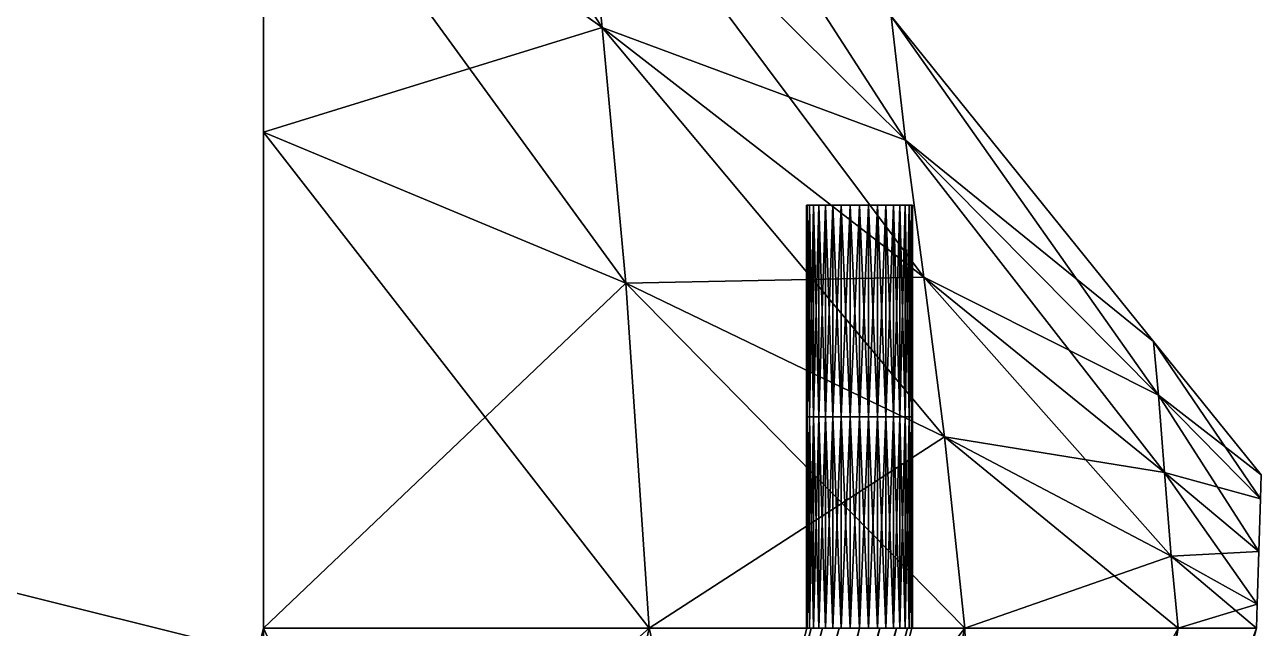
# Model space of a CAD drawing. Header units: metres. Extents: x -0.98 to 0.98, y -0.38 to 0.98.
# Drawn here: x 0.5098 to 0.9768, y 0.45 to 0.6782 of the extents above; entities that cross this region are included whole.
import ezdxf

# ---------------------------------------------------------------- set-up
doc = ezdxf.new("R2010")
doc.units = ezdxf.units.M

msp = doc.modelspace()

# ---------------------------------------------------------------- linework, layer by layer
at = {"layer": 'Banana'}
for points in [[(0.72781, 0.67718, -0.09211), (0.6, 0.87187, -0.1), (0.6, 0.76875, -0.1)], [(0.72781, 0.67718, -0.09211), (0.71971, 0.75638, -0.09211), (0.6, 0.87187, -0.1)], [(0.84237, 0.63455, -0.07063), (0.71351, 0.83432, -0.09211), (0.71971, 0.75638, -0.09211)], [(0.84237, 0.63455, -0.07063), (0.83696, 0.68134, -0.07063), (0.71351, 0.83432, -0.09211)], [(0.73678, 0.58048, -0.09211), (0.6, 0.76875, -0.1), (0.6, 0.6375, -0.1)], [(0.73678, 0.58048, -0.09211), (0.72781, 0.67718, -0.09211), (0.6, 0.76875, -0.1)], [(0.6, 0.6375, 0.1), (0.6, 0.76875, 0.1), (0.72781, 0.67718, 0.09211)], [(0.6, 0.76875, 0.1), (0.71971, 0.75638, 0.09211), (0.72781, 0.67718, 0.09211)], [(0.6, 0.6375, 0.04766), (0.6, 0.76875, 0.1), (0.6, 0.6375, 0.1)], [(0.6, 0.6375, 0.04766), (0.6, 0.76875, 0.04766), (0.6, 0.76875, 0.1)], [(0.6, 0.6375, 0), (0.6, 0.76875, 0.04766), (0.6, 0.6375, 0.04766)], [(0.6, 0.6375, 0), (0.6, 0.76875, 0), (0.6, 0.76875, 0.04766)], [(0.6, 0.6375, -0.04766), (0.6, 0.76875, 0), (0.6, 0.6375, 0)], [(0.6, 0.6375, -0.04766), (0.6, 0.76875, -0.04766), (0.6, 0.76875, 0)], [(0.6, 0.6375, -0.1), (0.6, 0.76875, -0.04766), (0.6, 0.6375, -0.04766)], [(0.6, 0.6375, -0.1), (0.6, 0.76875, -0.1), (0.6, 0.76875, -0.04766)], [(0.84935, 0.58273, -0.07063), (0.71971, 0.75638, -0.09211), (0.72781, 0.67718, -0.09211)], [(0.84935, 0.58273, -0.07063), (0.84237, 0.63455, -0.07063), (0.71971, 0.75638, -0.09211)], [(0.72781, 0.67718, 0.09211), (0.71971, 0.75638, 0.09211), (0.84237, 0.63455, 0.07062)], [(0.71971, 0.75638, 0.09211), (0.83696, 0.68134, 0.07062), (0.84237, 0.63455, 0.07062)], [(0.6, 0.6375, 0.1), (0.72781, 0.67718, 0.09211), (0.73678, 0.58048, 0.09211)], [(0.8571, 0.52238, -0.07063), (0.72781, 0.67718, -0.09211), (0.73678, 0.58048, -0.09211)], [(0.8571, 0.52238, -0.07063), (0.84935, 0.58273, -0.07063), (0.72781, 0.67718, -0.09211)], [(0.73678, 0.58048, 0.09211), (0.72781, 0.67718, 0.09211), (0.84935, 0.58273, 0.07062)], [(0.72781, 0.67718, 0.09211), (0.84237, 0.63455, 0.07062), (0.84935, 0.58273, 0.07062)], [(0.93797, 0.53817, -0.03883), (0.83696, 0.68134, -0.07063), (0.84237, 0.63455, -0.07063)], [(0.93797, 0.53817, -0.03883), (0.93612, 0.55844, -0.03883), (0.83696, 0.68134, -0.07063)], [(0.84237, 0.63455, 0.07062), (0.83696, 0.68134, 0.07062), (0.93612, 0.55844, 0.03883)], [(0.83696, 0.68134, 0.07062), (0.83696, 0.68134, -0.07063), (0.93612, 0.55844, 0.03883)], [(0.83696, 0.68134, -0.07063), (0.93612, 0.55844, -0.03883), (0.93612, 0.55844, 0.03883)], [(0.74561, 0.45, -0.09211), (0.6, 0.6375, -0.1), (0.6, 0.45, -0.1)], [(0.74561, 0.45, -0.09211), (0.73678, 0.58048, -0.09211), (0.6, 0.6375, -0.1)], [(0.6, 0.45, 0.1), (0.6, 0.6375, 0.1), (0.73678, 0.58048, 0.09211)], [(0.6, 0.45, 0.04766), (0.6, 0.6375, 0.1), (0.6, 0.45, 0.1)], [(0.6, 0.45, 0.04766), (0.6, 0.6375, 0.04766), (0.6, 0.6375, 0.1)], [(0.6, 0.45, 0), (0.6, 0.6375, 0.04766), (0.6, 0.45, 0.04766)], [(0.6, 0.45, 0), (0.6, 0.6375, 0), (0.6, 0.6375, 0.04766)], [(0.6, 0.45, -0.04766), (0.6, 0.6375, 0), (0.6, 0.45, 0)], [(0.6, 0.45, -0.04766), (0.6, 0.6375, -0.04766), (0.6, 0.6375, 0)], [(0.6, 0.45, -0.1), (0.6, 0.6375, -0.04766), (0.6, 0.45, -0.04766)], [(0.6, 0.45, -0.1), (0.6, 0.6375, -0.1), (0.6, 0.6375, -0.04766)], [(0.94018, 0.50886, -0.03883), (0.84237, 0.63455, -0.07063), (0.84935, 0.58273, -0.07063)], [(0.94018, 0.50886, -0.03883), (0.93797, 0.53817, -0.03883), (0.84237, 0.63455, -0.07063)], [(0.84935, 0.58273, 0.07062), (0.84237, 0.63455, 0.07062), (0.93797, 0.53817, 0.03883)], [(0.84237, 0.63455, 0.07062), (0.93612, 0.55844, 0.03883), (0.93797, 0.53817, 0.03883)], [(0.6, 0.45, 0.1), (0.73678, 0.58048, 0.09211), (0.74561, 0.45, 0.09211)], [(0.73678, 0.58048, 0.09211), (0.84935, 0.58273, 0.07062), (0.8571, 0.52238, 0.07062)], [(0.86484, 0.45, -0.07063), (0.73678, 0.58048, -0.09211), (0.74561, 0.45, -0.09211)], [(0.86484, 0.45, -0.07063), (0.8571, 0.52238, -0.07063), (0.73678, 0.58048, -0.09211)], [(0.74561, 0.45, 0.09211), (0.73678, 0.58048, 0.09211), (0.8571, 0.52238, 0.07062)], [(0.94269, 0.47724, -0.03883), (0.84935, 0.58273, -0.07063), (0.8571, 0.52238, -0.07063)], [(0.94269, 0.47724, -0.03883), (0.94018, 0.50886, -0.03883), (0.84935, 0.58273, -0.07063)], [(0.8571, 0.52238, 0.07062), (0.84935, 0.58273, 0.07062), (0.94018, 0.50886, 0.03883)], [(0.84935, 0.58273, 0.07062), (0.93797, 0.53817, 0.03883), (0.94018, 0.50886, 0.03883)], [(0.9765, 0.49898, 0), (0.93612, 0.55844, -0.03883), (0.93797, 0.53817, -0.03883)], [(0.9765, 0.49898, 0), (0.97678, 0.50806, 0), (0.93612, 0.55844, -0.03883)], [(0.93797, 0.53817, 0.03883), (0.93612, 0.55844, 0.03883), (0.97678, 0.50806, 0)], [(0.97678, 0.50806, 0), (0.93612, 0.55844, 0.03883), (0.93612, 0.55844, -0.03883)], [(0.97589, 0.47903, 0), (0.93797, 0.53817, -0.03883), (0.94018, 0.50886, -0.03883)], [(0.97589, 0.47903, 0), (0.9765, 0.49898, 0), (0.93797, 0.53817, -0.03883)], [(0.94018, 0.50886, 0.03883), (0.93797, 0.53817, 0.03883), (0.9765, 0.49898, 0)], [(0.93797, 0.53817, 0.03883), (0.97678, 0.50806, 0), (0.9765, 0.49898, 0)], [(0.74561, 0.45, 0.09211), (0.8571, 0.52238, 0.07062), (0.86484, 0.45, 0.07062)], [(0.94541, 0.45, -0.03883), (0.8571, 0.52238, -0.07063), (0.86484, 0.45, -0.07063)], [(0.94541, 0.45, -0.03883), (0.94269, 0.47724, -0.03883), (0.8571, 0.52238, -0.07063)], [(0.86484, 0.45, 0.07062), (0.8571, 0.52238, 0.07062), (0.94269, 0.47724, 0.03883)], [(0.8571, 0.52238, 0.07062), (0.94018, 0.50886, 0.03883), (0.94269, 0.47724, 0.03883)], [(0.97528, 0.45907, 0), (0.94018, 0.50886, -0.03883), (0.94269, 0.47724, -0.03883)], [(0.97528, 0.45907, 0), (0.97589, 0.47903, 0), (0.94018, 0.50886, -0.03883)], [(0.94269, 0.47724, 0.03883), (0.94018, 0.50886, 0.03883), (0.97589, 0.47903, 0)], [(0.94018, 0.50886, 0.03883), (0.9765, 0.49898, 0), (0.97589, 0.47903, 0)], [(0.86484, 0.45, 0.07062), (0.94269, 0.47724, 0.03883), (0.94541, 0.45, 0.03883)], [(0.94269, 0.47724, 0.03883), (0.97589, 0.47903, 0), (0.97528, 0.45907, 0)], [(0.975, 0.45, 0), (0.94269, 0.47724, -0.03883), (0.94541, 0.45, -0.03883)], [(0.975, 0.45, 0), (0.97528, 0.45907, 0), (0.94269, 0.47724, -0.03883)], [(0.94541, 0.45, 0.03883), (0.94269, 0.47724, 0.03883), (0.97528, 0.45907, 0)], [(0.94541, 0.45, 0.03883), (0.97528, 0.45907, 0), (0.975, 0.45, 0)], [(0.69828, 0.23715, -0.09211), (0.6, 0.45, -0.1), (0.55898, 0.28477, -0.1)], [(0.55898, 0.28477, 0.1), (0.74561, 0.45, 0.09211), (0.69828, 0.23715, 0.09211)], [(0.55898, 0.28477, 0.1), (0.6, 0.45, 0.1), (0.74561, 0.45, 0.09211)], [(0.55898, 0.28477, 0.04766), (0.6, 0.45, 0.1), (0.55898, 0.28477, 0.1)], [(0.55898, 0.28477, 0.04766), (0.6, 0.45, 0.04766), (0.6, 0.45, 0.1)], [(0.55898, 0.28477, 0), (0.6, 0.45, 0.04766), (0.55898, 0.28477, 0.04766)], [(0.55898, 0.28477, 0), (0.6, 0.45, 0), (0.6, 0.45, 0.04766)], [(0.55898, 0.28477, -0.04766), (0.6, 0.45, 0), (0.55898, 0.28477, 0)], [(0.55898, 0.28477, -0.04766), (0.6, 0.45, -0.04766), (0.6, 0.45, 0)], [(0.55898, 0.28477, -0.1), (0.6, 0.45, -0.04766), (0.55898, 0.28477, -0.04766)], [(0.55898, 0.28477, -0.1), (0.6, 0.45, -0.1), (0.6, 0.45, -0.04766)], [(0.69828, 0.23715, -0.09211), (0.74561, 0.45, -0.09211), (0.6, 0.45, -0.1)], [(0.80494, 0.19761, -0.07063), (0.74561, 0.45, -0.09211), (0.69828, 0.23715, -0.09211)], [(0.69828, 0.23715, 0.09211), (0.86484, 0.45, 0.07062), (0.80494, 0.19761, 0.07062)], [(0.69828, 0.23715, 0.09211), (0.74561, 0.45, 0.09211), (0.86484, 0.45, 0.07062)], [(0.80494, 0.19761, -0.07063), (0.86484, 0.45, -0.07063), (0.74561, 0.45, -0.09211)], [(0.8732, 0.17063, -0.03883), (0.86484, 0.45, -0.07063), (0.80494, 0.19761, -0.07063)], [(0.80494, 0.19761, 0.07062), (0.86484, 0.45, 0.07062), (0.94541, 0.45, 0.03883)], [(0.8732, 0.17063, -0.03883), (0.94541, 0.45, -0.03883), (0.86484, 0.45, -0.07063)], [(0.8732, 0.17063, 0.03883), (0.975, 0.45, 0), (0.89723, 0.16064, 0)], [(0.8732, 0.17063, 0.03883), (0.94541, 0.45, 0.03883), (0.975, 0.45, 0)], [(0.89723, 0.16064, 0), (0.975, 0.45, 0), (0.94541, 0.45, -0.03883)]]:
    msp.add_3dface(points, dxfattribs=at)
at = {"layer": 'Cube'}
for points in [[(-0.6, 0.74, 0.1), (0.6, 0.44, 0.1), (-0.6, 0.44, 0.1)], [(-0.6, 0.74, 0.1), (0.6, 0.74, 0.1), (0.6, 0.44, 0.1)], [(-0.6, 0.44, -0.1), (0.6, 0.74, -0.1), (-0.6, 0.74, -0.1)], [(-0.6, 0.44, -0.1), (0.6, 0.44, -0.1), (0.6, 0.74, -0.1)], [(0.6, 0.44, 0.1), (0.6, 0.74, -0.1), (0.6, 0.44, -0.1)], [(0.6, 0.44, 0.1), (0.6, 0.74, 0.1), (0.6, 0.74, -0.1)]]:
    msp.add_3dface(points, dxfattribs=at)
at = {"layer": 'Cylinder 2'}
for points in [[(0.805, 0.53, 0.079), (0.8053, 0.61, 0.07969), (0.8053, 0.53, 0.07969)], [(0.805, 0.53, 0.079), (0.805, 0.61, 0.079), (0.8053, 0.61, 0.07969)], [(0.805, 0.61, 0.079), (0.8053, 0.61, 0.07969), (0.8053, 0.61, 0.07969)], [(0.805, 0.61, 0.079), (0.805, 0.61, 0.079), (0.8053, 0.61, 0.07969)], [(0.805, 0.61, 0.079), (0.825, 0.61, 0.079), (0.8053, 0.61, 0.07969)], [(0.805, 0.61, 0.079), (0.825, 0.61, 0.079), (0.825, 0.61, 0.079)], [(0.8053, 0.53, 0.07831), (0.805, 0.61, 0.079), (0.805, 0.53, 0.079)], [(0.8053, 0.53, 0.07831), (0.8053, 0.61, 0.07831), (0.805, 0.61, 0.079)], [(0.8053, 0.61, 0.07831), (0.805, 0.61, 0.079), (0.805, 0.61, 0.079)], [(0.8053, 0.61, 0.07831), (0.8053, 0.61, 0.07831), (0.805, 0.61, 0.079)], [(0.8053, 0.61, 0.07831), (0.825, 0.61, 0.079), (0.805, 0.61, 0.079)], [(0.8053, 0.53, 0.07969), (0.80621, 0.61, 0.08037), (0.80621, 0.53, 0.08037)], [(0.8053, 0.53, 0.07969), (0.8053, 0.61, 0.07969), (0.80621, 0.61, 0.08037)], [(0.8053, 0.61, 0.07969), (0.80621, 0.61, 0.08037), (0.80621, 0.61, 0.08037)], [(0.8053, 0.61, 0.07969), (0.8053, 0.61, 0.07969), (0.80621, 0.61, 0.08037)], [(0.8053, 0.61, 0.07969), (0.825, 0.61, 0.079), (0.80621, 0.61, 0.08037)], [(0.8053, 0.61, 0.07969), (0.825, 0.61, 0.079), (0.825, 0.61, 0.079)], [(0.8053, 0.61, 0.07831), (0.825, 0.61, 0.079), (0.825, 0.61, 0.079)], [(0.80621, 0.53, 0.07763), (0.8053, 0.61, 0.07831), (0.8053, 0.53, 0.07831)], [(0.80621, 0.53, 0.07763), (0.80621, 0.61, 0.07763), (0.8053, 0.61, 0.07831)], [(0.80621, 0.61, 0.07763), (0.8053, 0.61, 0.07831), (0.8053, 0.61, 0.07831)], [(0.80621, 0.61, 0.07763), (0.80621, 0.61, 0.07763), (0.8053, 0.61, 0.07831)], [(0.80621, 0.61, 0.07763), (0.825, 0.61, 0.079), (0.8053, 0.61, 0.07831)], [(0.80621, 0.53, 0.08037), (0.80768, 0.61, 0.081), (0.80768, 0.53, 0.081)], [(0.80621, 0.53, 0.08037), (0.80621, 0.61, 0.08037), (0.80768, 0.61, 0.081)], [(0.80621, 0.61, 0.08037), (0.80768, 0.61, 0.081), (0.80768, 0.61, 0.081)], [(0.80621, 0.61, 0.08037), (0.80621, 0.61, 0.08037), (0.80768, 0.61, 0.081)], [(0.80621, 0.61, 0.08037), (0.825, 0.61, 0.079), (0.80768, 0.61, 0.081)], [(0.80621, 0.61, 0.08037), (0.825, 0.61, 0.079), (0.825, 0.61, 0.079)], [(0.80621, 0.61, 0.07763), (0.825, 0.61, 0.079), (0.825, 0.61, 0.079)], [(0.80768, 0.53, 0.077), (0.80621, 0.61, 0.07763), (0.80621, 0.53, 0.07763)], [(0.80768, 0.53, 0.077), (0.80768, 0.61, 0.077), (0.80621, 0.61, 0.07763)], [(0.80768, 0.61, 0.077), (0.80621, 0.61, 0.07763), (0.80621, 0.61, 0.07763)], [(0.80768, 0.61, 0.077), (0.80768, 0.61, 0.077), (0.80621, 0.61, 0.07763)], [(0.80768, 0.61, 0.077), (0.825, 0.61, 0.079), (0.80621, 0.61, 0.07763)], [(0.80768, 0.53, 0.081), (0.80968, 0.61, 0.08157), (0.80968, 0.53, 0.08157)], [(0.80768, 0.53, 0.081), (0.80768, 0.61, 0.081), (0.80968, 0.61, 0.08157)], [(0.80768, 0.61, 0.081), (0.80968, 0.61, 0.08157), (0.80968, 0.61, 0.08157)], [(0.80768, 0.61, 0.081), (0.80768, 0.61, 0.081), (0.80968, 0.61, 0.08157)], [(0.80768, 0.61, 0.081), (0.825, 0.61, 0.079), (0.80968, 0.61, 0.08157)], [(0.80768, 0.61, 0.081), (0.825, 0.61, 0.079), (0.825, 0.61, 0.079)], [(0.80768, 0.61, 0.077), (0.825, 0.61, 0.079), (0.825, 0.61, 0.079)], [(0.80968, 0.53, 0.07643), (0.80768, 0.61, 0.077), (0.80768, 0.53, 0.077)], [(0.80968, 0.53, 0.07643), (0.80968, 0.61, 0.07643), (0.80768, 0.61, 0.077)], [(0.80968, 0.61, 0.07643), (0.80768, 0.61, 0.077), (0.80768, 0.61, 0.077)], [(0.80968, 0.61, 0.07643), (0.80968, 0.61, 0.07643), (0.80768, 0.61, 0.077)], [(0.80968, 0.61, 0.07643), (0.825, 0.61, 0.079), (0.80768, 0.61, 0.077)], [(0.80968, 0.53, 0.08157), (0.81214, 0.61, 0.08206), (0.81214, 0.53, 0.08206)], [(0.80968, 0.53, 0.08157), (0.80968, 0.61, 0.08157), (0.81214, 0.61, 0.08206)], [(0.80968, 0.61, 0.08157), (0.81214, 0.61, 0.08206), (0.81214, 0.61, 0.08206)], [(0.80968, 0.61, 0.08157), (0.80968, 0.61, 0.08157), (0.81214, 0.61, 0.08206)], [(0.80968, 0.61, 0.08157), (0.825, 0.61, 0.079), (0.81214, 0.61, 0.08206)], [(0.80968, 0.61, 0.08157), (0.825, 0.61, 0.079), (0.825, 0.61, 0.079)], [(0.80968, 0.61, 0.07643), (0.825, 0.61, 0.079), (0.825, 0.61, 0.079)], [(0.81214, 0.53, 0.07594), (0.80968, 0.61, 0.07643), (0.80968, 0.53, 0.07643)], [(0.81214, 0.53, 0.07594), (0.81214, 0.61, 0.07594), (0.80968, 0.61, 0.07643)], [(0.81214, 0.61, 0.07594), (0.80968, 0.61, 0.07643), (0.80968, 0.61, 0.07643)], [(0.81214, 0.61, 0.07594), (0.81214, 0.61, 0.07594), (0.80968, 0.61, 0.07643)], [(0.81214, 0.61, 0.07594), (0.825, 0.61, 0.079), (0.80968, 0.61, 0.07643)], [(0.81214, 0.53, 0.08206), (0.815, 0.61, 0.08246), (0.815, 0.53, 0.08246)], [(0.81214, 0.53, 0.08206), (0.81214, 0.61, 0.08206), (0.815, 0.61, 0.08246)], [(0.81214, 0.61, 0.08206), (0.815, 0.61, 0.08246), (0.815, 0.61, 0.08246)], [(0.81214, 0.61, 0.08206), (0.81214, 0.61, 0.08206), (0.815, 0.61, 0.08246)], [(0.81214, 0.61, 0.08206), (0.825, 0.61, 0.079), (0.815, 0.61, 0.08246)], [(0.81214, 0.61, 0.08206), (0.825, 0.61, 0.079), (0.825, 0.61, 0.079)], [(0.81214, 0.61, 0.07594), (0.825, 0.61, 0.079), (0.825, 0.61, 0.079)], [(0.815, 0.53, 0.07554), (0.81214, 0.61, 0.07594), (0.81214, 0.53, 0.07594)], [(0.815, 0.53, 0.07554), (0.815, 0.61, 0.07554), (0.81214, 0.61, 0.07594)], [(0.815, 0.61, 0.07554), (0.81214, 0.61, 0.07594), (0.81214, 0.61, 0.07594)], [(0.815, 0.61, 0.07554), (0.815, 0.61, 0.07554), (0.81214, 0.61, 0.07594)], [(0.815, 0.61, 0.07554), (0.825, 0.61, 0.079), (0.81214, 0.61, 0.07594)], [(0.815, 0.53, 0.08246), (0.81816, 0.61, 0.08276), (0.81816, 0.53, 0.08276)], [(0.815, 0.53, 0.08246), (0.815, 0.61, 0.08246), (0.81816, 0.61, 0.08276)], [(0.815, 0.61, 0.08246), (0.81816, 0.61, 0.08276), (0.81816, 0.61, 0.08276)], [(0.815, 0.61, 0.08246), (0.815, 0.61, 0.08246), (0.81816, 0.61, 0.08276)], [(0.815, 0.61, 0.08246), (0.825, 0.61, 0.079), (0.81816, 0.61, 0.08276)], [(0.815, 0.61, 0.08246), (0.825, 0.61, 0.079), (0.825, 0.61, 0.079)], [(0.815, 0.61, 0.07554), (0.825, 0.61, 0.079), (0.825, 0.61, 0.079)], [(0.81816, 0.53, 0.07524), (0.815, 0.61, 0.07554), (0.815, 0.53, 0.07554)], [(0.81816, 0.53, 0.07524), (0.81816, 0.61, 0.07524), (0.815, 0.61, 0.07554)], [(0.81816, 0.61, 0.07524), (0.815, 0.61, 0.07554), (0.815, 0.61, 0.07554)], [(0.81816, 0.61, 0.07524), (0.81816, 0.61, 0.07524), (0.815, 0.61, 0.07554)], [(0.81816, 0.61, 0.07524), (0.825, 0.61, 0.079), (0.815, 0.61, 0.07554)], [(0.81816, 0.53, 0.08276), (0.82153, 0.61, 0.08294), (0.82153, 0.53, 0.08294)], [(0.81816, 0.53, 0.08276), (0.81816, 0.61, 0.08276), (0.82153, 0.61, 0.08294)], [(0.81816, 0.61, 0.08276), (0.82153, 0.61, 0.08294), (0.82153, 0.61, 0.08294)], [(0.81816, 0.61, 0.08276), (0.81816, 0.61, 0.08276), (0.82153, 0.61, 0.08294)], [(0.81816, 0.61, 0.08276), (0.825, 0.61, 0.079), (0.82153, 0.61, 0.08294)], [(0.81816, 0.61, 0.08276), (0.825, 0.61, 0.079), (0.825, 0.61, 0.079)], [(0.81816, 0.61, 0.07524), (0.825, 0.61, 0.079), (0.825, 0.61, 0.079)], [(0.82153, 0.53, 0.07506), (0.81816, 0.61, 0.07524), (0.81816, 0.53, 0.07524)], [(0.82153, 0.53, 0.07506), (0.82153, 0.61, 0.07506), (0.81816, 0.61, 0.07524)], [(0.82153, 0.61, 0.07506), (0.81816, 0.61, 0.07524), (0.81816, 0.61, 0.07524)], [(0.82153, 0.61, 0.07506), (0.82153, 0.61, 0.07506), (0.81816, 0.61, 0.07524)], [(0.82153, 0.61, 0.07506), (0.825, 0.61, 0.079), (0.81816, 0.61, 0.07524)], [(0.82153, 0.53, 0.08294), (0.825, 0.61, 0.083), (0.825, 0.53, 0.083)], [(0.82153, 0.53, 0.08294), (0.82153, 0.61, 0.08294), (0.825, 0.61, 0.083)], [(0.82153, 0.61, 0.08294), (0.825, 0.61, 0.083), (0.825, 0.61, 0.083)], [(0.82153, 0.61, 0.08294), (0.82153, 0.61, 0.08294), (0.825, 0.61, 0.083)], [(0.82153, 0.61, 0.08294), (0.825, 0.61, 0.079), (0.825, 0.61, 0.083)], [(0.82153, 0.61, 0.08294), (0.825, 0.61, 0.079), (0.825, 0.61, 0.079)], [(0.82153, 0.61, 0.07506), (0.825, 0.61, 0.079), (0.825, 0.61, 0.079)], [(0.825, 0.53, 0.075), (0.82153, 0.61, 0.07506), (0.82153, 0.53, 0.07506)], [(0.825, 0.53, 0.075), (0.825, 0.61, 0.075), (0.82153, 0.61, 0.07506)], [(0.825, 0.61, 0.075), (0.82153, 0.61, 0.07506), (0.82153, 0.61, 0.07506)], [(0.825, 0.61, 0.075), (0.825, 0.61, 0.075), (0.82153, 0.61, 0.07506)], [(0.825, 0.61, 0.075), (0.825, 0.61, 0.079), (0.82153, 0.61, 0.07506)], [(0.825, 0.61, 0.075), (0.825, 0.61, 0.079), (0.825, 0.61, 0.079)], [(0.82847, 0.53, 0.07506), (0.825, 0.61, 0.075), (0.825, 0.53, 0.075)], [(0.82847, 0.53, 0.07506), (0.82847, 0.61, 0.07506), (0.825, 0.61, 0.075)], [(0.82847, 0.61, 0.07506), (0.825, 0.61, 0.075), (0.825, 0.61, 0.075)], [(0.82847, 0.61, 0.07506), (0.82847, 0.61, 0.07506), (0.825, 0.61, 0.075)], [(0.82847, 0.61, 0.07506), (0.825, 0.61, 0.079), (0.825, 0.61, 0.075)], [(0.82847, 0.61, 0.07506), (0.825, 0.61, 0.079), (0.825, 0.61, 0.079)], [(0.83184, 0.61, 0.07524), (0.825, 0.61, 0.079), (0.82847, 0.61, 0.07506)], [(0.83184, 0.61, 0.07524), (0.825, 0.61, 0.079), (0.825, 0.61, 0.079)], [(0.835, 0.61, 0.07554), (0.825, 0.61, 0.079), (0.83184, 0.61, 0.07524)], [(0.835, 0.61, 0.07554), (0.825, 0.61, 0.079), (0.825, 0.61, 0.079)], [(0.83786, 0.61, 0.07594), (0.825, 0.61, 0.079), (0.835, 0.61, 0.07554)], [(0.83786, 0.61, 0.07594), (0.825, 0.61, 0.079), (0.825, 0.61, 0.079)], [(0.84032, 0.61, 0.07643), (0.825, 0.61, 0.079), (0.83786, 0.61, 0.07594)], [(0.84032, 0.61, 0.07643), (0.825, 0.61, 0.079), (0.825, 0.61, 0.079)], [(0.84232, 0.61, 0.077), (0.825, 0.61, 0.079), (0.84032, 0.61, 0.07643)], [(0.84232, 0.61, 0.077), (0.825, 0.61, 0.079), (0.825, 0.61, 0.079)], [(0.84379, 0.61, 0.07763), (0.825, 0.61, 0.079), (0.84232, 0.61, 0.077)], [(0.84379, 0.61, 0.07763), (0.825, 0.61, 0.079), (0.825, 0.61, 0.079)], [(0.8447, 0.61, 0.07831), (0.825, 0.61, 0.079), (0.84379, 0.61, 0.07763)], [(0.8447, 0.61, 0.07831), (0.825, 0.61, 0.079), (0.825, 0.61, 0.079)], [(0.845, 0.61, 0.079), (0.825, 0.61, 0.079), (0.8447, 0.61, 0.07831)], [(0.845, 0.61, 0.079), (0.825, 0.61, 0.079), (0.825, 0.61, 0.079)], [(0.8447, 0.61, 0.07969), (0.825, 0.61, 0.079), (0.845, 0.61, 0.079)], [(0.8447, 0.61, 0.07969), (0.825, 0.61, 0.079), (0.825, 0.61, 0.079)], [(0.84379, 0.61, 0.08037), (0.825, 0.61, 0.079), (0.8447, 0.61, 0.07969)], [(0.84379, 0.61, 0.08037), (0.825, 0.61, 0.079), (0.825, 0.61, 0.079)], [(0.84232, 0.61, 0.081), (0.825, 0.61, 0.079), (0.84379, 0.61, 0.08037)], [(0.84232, 0.61, 0.081), (0.825, 0.61, 0.079), (0.825, 0.61, 0.079)], [(0.84032, 0.61, 0.08157), (0.825, 0.61, 0.079), (0.84232, 0.61, 0.081)], [(0.84032, 0.61, 0.08157), (0.825, 0.61, 0.079), (0.825, 0.61, 0.079)], [(0.83786, 0.61, 0.08206), (0.825, 0.61, 0.079), (0.84032, 0.61, 0.08157)], [(0.83786, 0.61, 0.08206), (0.825, 0.61, 0.079), (0.825, 0.61, 0.079)], [(0.835, 0.61, 0.08246), (0.825, 0.61, 0.079), (0.83786, 0.61, 0.08206)], [(0.835, 0.61, 0.08246), (0.825, 0.61, 0.079), (0.825, 0.61, 0.079)], [(0.83184, 0.61, 0.08276), (0.825, 0.61, 0.079), (0.835, 0.61, 0.08246)], [(0.83184, 0.61, 0.08276), (0.825, 0.61, 0.079), (0.825, 0.61, 0.079)], [(0.82847, 0.61, 0.08294), (0.825, 0.61, 0.079), (0.83184, 0.61, 0.08276)], [(0.82847, 0.61, 0.08294), (0.825, 0.61, 0.079), (0.825, 0.61, 0.079)], [(0.825, 0.53, 0.083), (0.82847, 0.61, 0.08294), (0.82847, 0.53, 0.08294)], [(0.825, 0.53, 0.083), (0.825, 0.61, 0.083), (0.82847, 0.61, 0.08294)], [(0.825, 0.61, 0.083), (0.82847, 0.61, 0.08294), (0.82847, 0.61, 0.08294)], [(0.825, 0.61, 0.083), (0.825, 0.61, 0.083), (0.82847, 0.61, 0.08294)], [(0.825, 0.61, 0.083), (0.825, 0.61, 0.079), (0.82847, 0.61, 0.08294)], [(0.825, 0.61, 0.083), (0.825, 0.61, 0.079), (0.825, 0.61, 0.079)], [(0.83184, 0.53, 0.07524), (0.82847, 0.61, 0.07506), (0.82847, 0.53, 0.07506)], [(0.83184, 0.53, 0.07524), (0.83184, 0.61, 0.07524), (0.82847, 0.61, 0.07506)], [(0.83184, 0.61, 0.07524), (0.82847, 0.61, 0.07506), (0.82847, 0.61, 0.07506)], [(0.83184, 0.61, 0.07524), (0.83184, 0.61, 0.07524), (0.82847, 0.61, 0.07506)], [(0.82847, 0.53, 0.08294), (0.83184, 0.61, 0.08276), (0.83184, 0.53, 0.08276)], [(0.82847, 0.53, 0.08294), (0.82847, 0.61, 0.08294), (0.83184, 0.61, 0.08276)], [(0.82847, 0.61, 0.08294), (0.83184, 0.61, 0.08276), (0.83184, 0.61, 0.08276)], [(0.82847, 0.61, 0.08294), (0.82847, 0.61, 0.08294), (0.83184, 0.61, 0.08276)], [(0.835, 0.53, 0.07554), (0.83184, 0.61, 0.07524), (0.83184, 0.53, 0.07524)], [(0.835, 0.53, 0.07554), (0.835, 0.61, 0.07554), (0.83184, 0.61, 0.07524)], [(0.835, 0.61, 0.07554), (0.83184, 0.61, 0.07524), (0.83184, 0.61, 0.07524)], [(0.835, 0.61, 0.07554), (0.835, 0.61, 0.07554), (0.83184, 0.61, 0.07524)], [(0.83184, 0.53, 0.08276), (0.835, 0.61, 0.08246), (0.835, 0.53, 0.08246)], [(0.83184, 0.53, 0.08276), (0.83184, 0.61, 0.08276), (0.835, 0.61, 0.08246)], [(0.83184, 0.61, 0.08276), (0.835, 0.61, 0.08246), (0.835, 0.61, 0.08246)], [(0.83184, 0.61, 0.08276), (0.83184, 0.61, 0.08276), (0.835, 0.61, 0.08246)], [(0.83786, 0.53, 0.07594), (0.835, 0.61, 0.07554), (0.835, 0.53, 0.07554)], [(0.83786, 0.53, 0.07594), (0.83786, 0.61, 0.07594), (0.835, 0.61, 0.07554)], [(0.83786, 0.61, 0.07594), (0.835, 0.61, 0.07554), (0.835, 0.61, 0.07554)], [(0.83786, 0.61, 0.07594), (0.83786, 0.61, 0.07594), (0.835, 0.61, 0.07554)], [(0.835, 0.53, 0.08246), (0.83786, 0.61, 0.08206), (0.83786, 0.53, 0.08206)], [(0.835, 0.53, 0.08246), (0.835, 0.61, 0.08246), (0.83786, 0.61, 0.08206)], [(0.835, 0.61, 0.08246), (0.83786, 0.61, 0.08206), (0.83786, 0.61, 0.08206)], [(0.835, 0.61, 0.08246), (0.835, 0.61, 0.08246), (0.83786, 0.61, 0.08206)], [(0.84032, 0.53, 0.07643), (0.83786, 0.61, 0.07594), (0.83786, 0.53, 0.07594)], [(0.84032, 0.53, 0.07643), (0.84032, 0.61, 0.07643), (0.83786, 0.61, 0.07594)], [(0.84032, 0.61, 0.07643), (0.83786, 0.61, 0.07594), (0.83786, 0.61, 0.07594)], [(0.84032, 0.61, 0.07643), (0.84032, 0.61, 0.07643), (0.83786, 0.61, 0.07594)], [(0.83786, 0.53, 0.08206), (0.84032, 0.61, 0.08157), (0.84032, 0.53, 0.08157)], [(0.83786, 0.53, 0.08206), (0.83786, 0.61, 0.08206), (0.84032, 0.61, 0.08157)], [(0.83786, 0.61, 0.08206), (0.84032, 0.61, 0.08157), (0.84032, 0.61, 0.08157)], [(0.83786, 0.61, 0.08206), (0.83786, 0.61, 0.08206), (0.84032, 0.61, 0.08157)], [(0.84232, 0.53, 0.077), (0.84032, 0.61, 0.07643), (0.84032, 0.53, 0.07643)], [(0.84232, 0.53, 0.077), (0.84232, 0.61, 0.077), (0.84032, 0.61, 0.07643)], [(0.84232, 0.61, 0.077), (0.84032, 0.61, 0.07643), (0.84032, 0.61, 0.07643)], [(0.84232, 0.61, 0.077), (0.84232, 0.61, 0.077), (0.84032, 0.61, 0.07643)], [(0.84032, 0.53, 0.08157), (0.84232, 0.61, 0.081), (0.84232, 0.53, 0.081)], [(0.84032, 0.53, 0.08157), (0.84032, 0.61, 0.08157), (0.84232, 0.61, 0.081)], [(0.84032, 0.61, 0.08157), (0.84232, 0.61, 0.081), (0.84232, 0.61, 0.081)], [(0.84032, 0.61, 0.08157), (0.84032, 0.61, 0.08157), (0.84232, 0.61, 0.081)], [(0.84379, 0.53, 0.07763), (0.84232, 0.61, 0.077), (0.84232, 0.53, 0.077)], [(0.84379, 0.53, 0.07763), (0.84379, 0.61, 0.07763), (0.84232, 0.61, 0.077)], [(0.84379, 0.61, 0.07763), (0.84232, 0.61, 0.077), (0.84232, 0.61, 0.077)], [(0.84379, 0.61, 0.07763), (0.84379, 0.61, 0.07763), (0.84232, 0.61, 0.077)], [(0.84232, 0.53, 0.081), (0.84379, 0.61, 0.08037), (0.84379, 0.53, 0.08037)], [(0.84232, 0.53, 0.081), (0.84232, 0.61, 0.081), (0.84379, 0.61, 0.08037)], [(0.84232, 0.61, 0.081), (0.84379, 0.61, 0.08037), (0.84379, 0.61, 0.08037)], [(0.84232, 0.61, 0.081), (0.84232, 0.61, 0.081), (0.84379, 0.61, 0.08037)], [(0.8447, 0.53, 0.07831), (0.84379, 0.61, 0.07763), (0.84379, 0.53, 0.07763)], [(0.8447, 0.53, 0.07831), (0.8447, 0.61, 0.07831), (0.84379, 0.61, 0.07763)], [(0.8447, 0.61, 0.07831), (0.84379, 0.61, 0.07763), (0.84379, 0.61, 0.07763)], [(0.8447, 0.61, 0.07831), (0.8447, 0.61, 0.07831), (0.84379, 0.61, 0.07763)], [(0.84379, 0.53, 0.08037), (0.8447, 0.61, 0.07969), (0.8447, 0.53, 0.07969)], [(0.84379, 0.53, 0.08037), (0.84379, 0.61, 0.08037), (0.8447, 0.61, 0.07969)], [(0.84379, 0.61, 0.08037), (0.8447, 0.61, 0.07969), (0.8447, 0.61, 0.07969)], [(0.84379, 0.61, 0.08037), (0.84379, 0.61, 0.08037), (0.8447, 0.61, 0.07969)], [(0.845, 0.53, 0.079), (0.8447, 0.61, 0.07831), (0.8447, 0.53, 0.07831)], [(0.845, 0.53, 0.079), (0.845, 0.61, 0.079), (0.8447, 0.61, 0.07831)], [(0.845, 0.61, 0.079), (0.8447, 0.61, 0.07831), (0.8447, 0.61, 0.07831)], [(0.845, 0.61, 0.079), (0.845, 0.61, 0.079), (0.8447, 0.61, 0.07831)], [(0.8447, 0.53, 0.07969), (0.845, 0.61, 0.079), (0.845, 0.53, 0.079)], [(0.8447, 0.53, 0.07969), (0.8447, 0.61, 0.07969), (0.845, 0.61, 0.079)], [(0.8447, 0.61, 0.07969), (0.845, 0.61, 0.079), (0.845, 0.61, 0.079)], [(0.8447, 0.61, 0.07969), (0.8447, 0.61, 0.07969), (0.845, 0.61, 0.079)], [(0.805, 0.45, 0.079), (0.8053, 0.53, 0.07969), (0.8053, 0.45, 0.07969)], [(0.805, 0.45, 0.079), (0.805, 0.53, 0.079), (0.8053, 0.53, 0.07969)], [(0.8053, 0.45, 0.07831), (0.805, 0.53, 0.079), (0.805, 0.45, 0.079)], [(0.8053, 0.45, 0.07831), (0.8053, 0.53, 0.07831), (0.805, 0.53, 0.079)], [(0.8053, 0.45, 0.07969), (0.80621, 0.53, 0.08037), (0.80621, 0.45, 0.08037)], [(0.8053, 0.45, 0.07969), (0.8053, 0.53, 0.07969), (0.80621, 0.53, 0.08037)], [(0.80621, 0.45, 0.07763), (0.8053, 0.53, 0.07831), (0.8053, 0.45, 0.07831)], [(0.80621, 0.45, 0.07763), (0.80621, 0.53, 0.07763), (0.8053, 0.53, 0.07831)], [(0.80621, 0.45, 0.08037), (0.80768, 0.53, 0.081), (0.80768, 0.45, 0.081)], [(0.80621, 0.45, 0.08037), (0.80621, 0.53, 0.08037), (0.80768, 0.53, 0.081)], [(0.80768, 0.45, 0.077), (0.80621, 0.53, 0.07763), (0.80621, 0.45, 0.07763)], [(0.80768, 0.45, 0.077), (0.80768, 0.53, 0.077), (0.80621, 0.53, 0.07763)], [(0.80768, 0.45, 0.081), (0.80968, 0.53, 0.08157), (0.80968, 0.45, 0.08157)], [(0.80768, 0.45, 0.081), (0.80768, 0.53, 0.081), (0.80968, 0.53, 0.08157)], [(0.80968, 0.45, 0.07643), (0.80768, 0.53, 0.077), (0.80768, 0.45, 0.077)], [(0.80968, 0.45, 0.07643), (0.80968, 0.53, 0.07643), (0.80768, 0.53, 0.077)], [(0.80968, 0.45, 0.08157), (0.81214, 0.53, 0.08206), (0.81214, 0.45, 0.08206)], [(0.80968, 0.45, 0.08157), (0.80968, 0.53, 0.08157), (0.81214, 0.53, 0.08206)], [(0.81214, 0.45, 0.07594), (0.80968, 0.53, 0.07643), (0.80968, 0.45, 0.07643)], [(0.81214, 0.45, 0.07594), (0.81214, 0.53, 0.07594), (0.80968, 0.53, 0.07643)], [(0.81214, 0.45, 0.08206), (0.815, 0.53, 0.08246), (0.815, 0.45, 0.08246)], [(0.81214, 0.45, 0.08206), (0.81214, 0.53, 0.08206), (0.815, 0.53, 0.08246)], [(0.815, 0.45, 0.07554), (0.81214, 0.53, 0.07594), (0.81214, 0.45, 0.07594)], [(0.815, 0.45, 0.07554), (0.815, 0.53, 0.07554), (0.81214, 0.53, 0.07594)], [(0.815, 0.45, 0.08246), (0.81816, 0.53, 0.08276), (0.81816, 0.45, 0.08276)], [(0.815, 0.45, 0.08246), (0.815, 0.53, 0.08246), (0.81816, 0.53, 0.08276)], [(0.81816, 0.45, 0.07524), (0.815, 0.53, 0.07554), (0.815, 0.45, 0.07554)], [(0.81816, 0.45, 0.07524), (0.81816, 0.53, 0.07524), (0.815, 0.53, 0.07554)], [(0.81816, 0.45, 0.08276), (0.82153, 0.53, 0.08294), (0.82153, 0.45, 0.08294)], [(0.81816, 0.45, 0.08276), (0.81816, 0.53, 0.08276), (0.82153, 0.53, 0.08294)], [(0.82153, 0.45, 0.07506), (0.81816, 0.53, 0.07524), (0.81816, 0.45, 0.07524)], [(0.82153, 0.45, 0.07506), (0.82153, 0.53, 0.07506), (0.81816, 0.53, 0.07524)], [(0.82153, 0.45, 0.08294), (0.825, 0.53, 0.083), (0.825, 0.45, 0.083)], [(0.82153, 0.45, 0.08294), (0.82153, 0.53, 0.08294), (0.825, 0.53, 0.083)], [(0.825, 0.45, 0.075), (0.82153, 0.53, 0.07506), (0.82153, 0.45, 0.07506)], [(0.825, 0.45, 0.075), (0.825, 0.53, 0.075), (0.82153, 0.53, 0.07506)], [(0.82847, 0.45, 0.07506), (0.825, 0.53, 0.075), (0.825, 0.45, 0.075)], [(0.82847, 0.45, 0.07506), (0.82847, 0.53, 0.07506), (0.825, 0.53, 0.075)], [(0.825, 0.45, 0.083), (0.82847, 0.53, 0.08294), (0.82847, 0.45, 0.08294)], [(0.825, 0.45, 0.083), (0.825, 0.53, 0.083), (0.82847, 0.53, 0.08294)], [(0.83184, 0.45, 0.07524), (0.82847, 0.53, 0.07506), (0.82847, 0.45, 0.07506)], [(0.83184, 0.45, 0.07524), (0.83184, 0.53, 0.07524), (0.82847, 0.53, 0.07506)], [(0.82847, 0.45, 0.08294), (0.83184, 0.53, 0.08276), (0.83184, 0.45, 0.08276)], [(0.82847, 0.45, 0.08294), (0.82847, 0.53, 0.08294), (0.83184, 0.53, 0.08276)], [(0.835, 0.45, 0.07554), (0.83184, 0.53, 0.07524), (0.83184, 0.45, 0.07524)], [(0.835, 0.45, 0.07554), (0.835, 0.53, 0.07554), (0.83184, 0.53, 0.07524)], [(0.83184, 0.45, 0.08276), (0.835, 0.53, 0.08246), (0.835, 0.45, 0.08246)], [(0.83184, 0.45, 0.08276), (0.83184, 0.53, 0.08276), (0.835, 0.53, 0.08246)], [(0.83786, 0.45, 0.07594), (0.835, 0.53, 0.07554), (0.835, 0.45, 0.07554)], [(0.83786, 0.45, 0.07594), (0.83786, 0.53, 0.07594), (0.835, 0.53, 0.07554)], [(0.835, 0.45, 0.08246), (0.83786, 0.53, 0.08206), (0.83786, 0.45, 0.08206)], [(0.835, 0.45, 0.08246), (0.835, 0.53, 0.08246), (0.83786, 0.53, 0.08206)], [(0.84032, 0.45, 0.07643), (0.83786, 0.53, 0.07594), (0.83786, 0.45, 0.07594)], [(0.84032, 0.45, 0.07643), (0.84032, 0.53, 0.07643), (0.83786, 0.53, 0.07594)], [(0.83786, 0.45, 0.08206), (0.84032, 0.53, 0.08157), (0.84032, 0.45, 0.08157)], [(0.83786, 0.45, 0.08206), (0.83786, 0.53, 0.08206), (0.84032, 0.53, 0.08157)], [(0.84232, 0.45, 0.077), (0.84032, 0.53, 0.07643), (0.84032, 0.45, 0.07643)], [(0.84232, 0.45, 0.077), (0.84232, 0.53, 0.077), (0.84032, 0.53, 0.07643)], [(0.84032, 0.45, 0.08157), (0.84232, 0.53, 0.081), (0.84232, 0.45, 0.081)], [(0.84032, 0.45, 0.08157), (0.84032, 0.53, 0.08157), (0.84232, 0.53, 0.081)], [(0.84379, 0.45, 0.07763), (0.84232, 0.53, 0.077), (0.84232, 0.45, 0.077)], [(0.84379, 0.45, 0.07763), (0.84379, 0.53, 0.07763), (0.84232, 0.53, 0.077)], [(0.84232, 0.45, 0.081), (0.84379, 0.53, 0.08037), (0.84379, 0.45, 0.08037)], [(0.84232, 0.45, 0.081), (0.84232, 0.53, 0.081), (0.84379, 0.53, 0.08037)], [(0.8447, 0.45, 0.07831), (0.84379, 0.53, 0.07763), (0.84379, 0.45, 0.07763)], [(0.8447, 0.45, 0.07831), (0.8447, 0.53, 0.07831), (0.84379, 0.53, 0.07763)], [(0.84379, 0.45, 0.08037), (0.8447, 0.53, 0.07969), (0.8447, 0.45, 0.07969)], [(0.84379, 0.45, 0.08037), (0.84379, 0.53, 0.08037), (0.8447, 0.53, 0.07969)], [(0.845, 0.45, 0.079), (0.8447, 0.53, 0.07831), (0.8447, 0.45, 0.07831)], [(0.845, 0.45, 0.079), (0.845, 0.53, 0.079), (0.8447, 0.53, 0.07831)], [(0.8447, 0.45, 0.07969), (0.845, 0.53, 0.079), (0.845, 0.45, 0.079)], [(0.8447, 0.45, 0.07969), (0.8447, 0.53, 0.07969), (0.845, 0.53, 0.079)], [(0.825, 0.45, 0.079), (0.805, 0.45, 0.079), (0.8053, 0.45, 0.07969)], [(0.805, 0.45, 0.079), (0.8053, 0.45, 0.07969), (0.8053, 0.45, 0.07969)], [(0.805, 0.45, 0.079), (0.805, 0.45, 0.079), (0.8053, 0.45, 0.07969)], [(0.825, 0.45, 0.079), (0.805, 0.45, 0.079), (0.825, 0.45, 0.079)], [(0.825, 0.45, 0.079), (0.8053, 0.45, 0.07831), (0.805, 0.45, 0.079)], [(0.8053, 0.45, 0.07831), (0.805, 0.45, 0.079), (0.805, 0.45, 0.079)], [(0.8053, 0.45, 0.07831), (0.8053, 0.45, 0.07831), (0.805, 0.45, 0.079)], [(0.825, 0.45, 0.079), (0.8053, 0.45, 0.07969), (0.80621, 0.45, 0.08037)], [(0.8053, 0.45, 0.07969), (0.80621, 0.45, 0.08037), (0.80621, 0.45, 0.08037)], [(0.8053, 0.45, 0.07969), (0.8053, 0.45, 0.07969), (0.80621, 0.45, 0.08037)], [(0.825, 0.45, 0.079), (0.8053, 0.45, 0.07969), (0.825, 0.45, 0.079)], [(0.825, 0.45, 0.079), (0.8053, 0.45, 0.07831), (0.825, 0.45, 0.079)], [(0.825, 0.45, 0.079), (0.80621, 0.45, 0.07763), (0.8053, 0.45, 0.07831)], [(0.80621, 0.45, 0.07763), (0.8053, 0.45, 0.07831), (0.8053, 0.45, 0.07831)], [(0.80621, 0.45, 0.07763), (0.80621, 0.45, 0.07763), (0.8053, 0.45, 0.07831)], [(0.825, 0.45, 0.079), (0.80621, 0.45, 0.08037), (0.80768, 0.45, 0.081)], [(0.80621, 0.45, 0.08037), (0.80768, 0.45, 0.081), (0.80768, 0.45, 0.081)], [(0.80621, 0.45, 0.08037), (0.80621, 0.45, 0.08037), (0.80768, 0.45, 0.081)], [(0.825, 0.45, 0.079), (0.80621, 0.45, 0.08037), (0.825, 0.45, 0.079)], [(0.825, 0.45, 0.079), (0.80621, 0.45, 0.07763), (0.825, 0.45, 0.079)], [(0.825, 0.45, 0.079), (0.80768, 0.45, 0.077), (0.80621, 0.45, 0.07763)], [(0.80768, 0.45, 0.077), (0.80621, 0.45, 0.07763), (0.80621, 0.45, 0.07763)], [(0.80768, 0.45, 0.077), (0.80768, 0.45, 0.077), (0.80621, 0.45, 0.07763)], [(0.825, 0.45, 0.079), (0.80768, 0.45, 0.081), (0.80968, 0.45, 0.08157)], [(0.80768, 0.45, 0.081), (0.80968, 0.45, 0.08157), (0.80968, 0.45, 0.08157)], [(0.80768, 0.45, 0.081), (0.80768, 0.45, 0.081), (0.80968, 0.45, 0.08157)], [(0.825, 0.45, 0.079), (0.80768, 0.45, 0.081), (0.825, 0.45, 0.079)], [(0.825, 0.45, 0.079), (0.80768, 0.45, 0.077), (0.825, 0.45, 0.079)], [(0.825, 0.45, 0.079), (0.80968, 0.45, 0.07643), (0.80768, 0.45, 0.077)], [(0.80968, 0.45, 0.07643), (0.80768, 0.45, 0.077), (0.80768, 0.45, 0.077)], [(0.80968, 0.45, 0.07643), (0.80968, 0.45, 0.07643), (0.80768, 0.45, 0.077)], [(0.825, 0.45, 0.079), (0.80968, 0.45, 0.08157), (0.81214, 0.45, 0.08206)], [(0.80968, 0.45, 0.08157), (0.81214, 0.45, 0.08206), (0.81214, 0.45, 0.08206)], [(0.80968, 0.45, 0.08157), (0.80968, 0.45, 0.08157), (0.81214, 0.45, 0.08206)], [(0.825, 0.45, 0.079), (0.80968, 0.45, 0.08157), (0.825, 0.45, 0.079)], [(0.825, 0.45, 0.079), (0.80968, 0.45, 0.07643), (0.825, 0.45, 0.079)], [(0.825, 0.45, 0.079), (0.81214, 0.45, 0.07594), (0.80968, 0.45, 0.07643)], [(0.81214, 0.45, 0.07594), (0.80968, 0.45, 0.07643), (0.80968, 0.45, 0.07643)], [(0.81214, 0.45, 0.07594), (0.81214, 0.45, 0.07594), (0.80968, 0.45, 0.07643)], [(0.825, 0.45, 0.079), (0.81214, 0.45, 0.08206), (0.815, 0.45, 0.08246)], [(0.81214, 0.45, 0.08206), (0.815, 0.45, 0.08246), (0.815, 0.45, 0.08246)], [(0.81214, 0.45, 0.08206), (0.81214, 0.45, 0.08206), (0.815, 0.45, 0.08246)], [(0.825, 0.45, 0.079), (0.81214, 0.45, 0.08206), (0.825, 0.45, 0.079)], [(0.825, 0.45, 0.079), (0.81214, 0.45, 0.07594), (0.825, 0.45, 0.079)], [(0.825, 0.45, 0.079), (0.815, 0.45, 0.07554), (0.81214, 0.45, 0.07594)], [(0.815, 0.45, 0.07554), (0.81214, 0.45, 0.07594), (0.81214, 0.45, 0.07594)], [(0.815, 0.45, 0.07554), (0.815, 0.45, 0.07554), (0.81214, 0.45, 0.07594)], [(0.825, 0.45, 0.079), (0.815, 0.45, 0.08246), (0.81816, 0.45, 0.08276)], [(0.815, 0.45, 0.08246), (0.81816, 0.45, 0.08276), (0.81816, 0.45, 0.08276)], [(0.815, 0.45, 0.08246), (0.815, 0.45, 0.08246), (0.81816, 0.45, 0.08276)], [(0.825, 0.45, 0.079), (0.815, 0.45, 0.08246), (0.825, 0.45, 0.079)], [(0.825, 0.45, 0.079), (0.815, 0.45, 0.07554), (0.825, 0.45, 0.079)], [(0.825, 0.45, 0.079), (0.81816, 0.45, 0.07524), (0.815, 0.45, 0.07554)], [(0.81816, 0.45, 0.07524), (0.815, 0.45, 0.07554), (0.815, 0.45, 0.07554)], [(0.81816, 0.45, 0.07524), (0.81816, 0.45, 0.07524), (0.815, 0.45, 0.07554)], [(0.825, 0.45, 0.079), (0.81816, 0.45, 0.08276), (0.82153, 0.45, 0.08294)], [(0.81816, 0.45, 0.08276), (0.82153, 0.45, 0.08294), (0.82153, 0.45, 0.08294)], [(0.81816, 0.45, 0.08276), (0.81816, 0.45, 0.08276), (0.82153, 0.45, 0.08294)], [(0.825, 0.45, 0.079), (0.81816, 0.45, 0.08276), (0.825, 0.45, 0.079)], [(0.825, 0.45, 0.079), (0.81816, 0.45, 0.07524), (0.825, 0.45, 0.079)], [(0.825, 0.45, 0.079), (0.82153, 0.45, 0.07506), (0.81816, 0.45, 0.07524)], [(0.82153, 0.45, 0.07506), (0.81816, 0.45, 0.07524), (0.81816, 0.45, 0.07524)], [(0.82153, 0.45, 0.07506), (0.82153, 0.45, 0.07506), (0.81816, 0.45, 0.07524)], [(0.825, 0.45, 0.079), (0.82153, 0.45, 0.08294), (0.825, 0.45, 0.083)], [(0.82153, 0.45, 0.08294), (0.825, 0.45, 0.083), (0.825, 0.45, 0.083)], [(0.82153, 0.45, 0.08294), (0.82153, 0.45, 0.08294), (0.825, 0.45, 0.083)], [(0.825, 0.45, 0.079), (0.82153, 0.45, 0.08294), (0.825, 0.45, 0.079)], [(0.825, 0.45, 0.079), (0.82153, 0.45, 0.07506), (0.825, 0.45, 0.079)], [(0.825, 0.45, 0.079), (0.825, 0.45, 0.075), (0.82153, 0.45, 0.07506)], [(0.825, 0.45, 0.075), (0.82153, 0.45, 0.07506), (0.82153, 0.45, 0.07506)], [(0.825, 0.45, 0.075), (0.825, 0.45, 0.075), (0.82153, 0.45, 0.07506)], [(0.825, 0.45, 0.079), (0.825, 0.45, 0.083), (0.825, 0.45, 0.079)], [(0.825, 0.45, 0.079), (0.825, 0.45, 0.075), (0.825, 0.45, 0.079)], [(0.825, 0.45, 0.079), (0.82847, 0.45, 0.07506), (0.825, 0.45, 0.075)], [(0.82847, 0.45, 0.07506), (0.825, 0.45, 0.075), (0.825, 0.45, 0.075)], [(0.82847, 0.45, 0.07506), (0.82847, 0.45, 0.07506), (0.825, 0.45, 0.075)], [(0.825, 0.45, 0.079), (0.82847, 0.45, 0.07506), (0.825, 0.45, 0.079)], [(0.825, 0.45, 0.079), (0.83184, 0.45, 0.07524), (0.82847, 0.45, 0.07506)], [(0.825, 0.45, 0.079), (0.83184, 0.45, 0.07524), (0.825, 0.45, 0.079)], [(0.825, 0.45, 0.079), (0.835, 0.45, 0.07554), (0.83184, 0.45, 0.07524)], [(0.825, 0.45, 0.079), (0.835, 0.45, 0.07554), (0.825, 0.45, 0.079)], [(0.825, 0.45, 0.079), (0.83786, 0.45, 0.07594), (0.835, 0.45, 0.07554)], [(0.825, 0.45, 0.079), (0.83786, 0.45, 0.07594), (0.825, 0.45, 0.079)], [(0.825, 0.45, 0.079), (0.84032, 0.45, 0.07643), (0.83786, 0.45, 0.07594)], [(0.825, 0.45, 0.079), (0.84032, 0.45, 0.07643), (0.825, 0.45, 0.079)], [(0.825, 0.45, 0.079), (0.84232, 0.45, 0.077), (0.84032, 0.45, 0.07643)], [(0.825, 0.45, 0.079), (0.84232, 0.45, 0.077), (0.825, 0.45, 0.079)], [(0.825, 0.45, 0.079), (0.84379, 0.45, 0.07763), (0.84232, 0.45, 0.077)], [(0.825, 0.45, 0.079), (0.84379, 0.45, 0.07763), (0.825, 0.45, 0.079)], [(0.825, 0.45, 0.079), (0.8447, 0.45, 0.07831), (0.84379, 0.45, 0.07763)], [(0.825, 0.45, 0.079), (0.8447, 0.45, 0.07831), (0.825, 0.45, 0.079)], [(0.825, 0.45, 0.079), (0.845, 0.45, 0.079), (0.8447, 0.45, 0.07831)], [(0.825, 0.45, 0.079), (0.845, 0.45, 0.079), (0.825, 0.45, 0.079)], [(0.825, 0.45, 0.079), (0.8447, 0.45, 0.07969), (0.845, 0.45, 0.079)], [(0.825, 0.45, 0.079), (0.8447, 0.45, 0.07969), (0.825, 0.45, 0.079)], [(0.825, 0.45, 0.079), (0.84379, 0.45, 0.08037), (0.8447, 0.45, 0.07969)], [(0.825, 0.45, 0.079), (0.84379, 0.45, 0.08037), (0.825, 0.45, 0.079)], [(0.825, 0.45, 0.079), (0.84232, 0.45, 0.081), (0.84379, 0.45, 0.08037)], [(0.825, 0.45, 0.079), (0.84232, 0.45, 0.081), (0.825, 0.45, 0.079)], [(0.825, 0.45, 0.079), (0.84032, 0.45, 0.08157), (0.84232, 0.45, 0.081)], [(0.825, 0.45, 0.079), (0.84032, 0.45, 0.08157), (0.825, 0.45, 0.079)], [(0.825, 0.45, 0.079), (0.83786, 0.45, 0.08206), (0.84032, 0.45, 0.08157)], [(0.825, 0.45, 0.079), (0.83786, 0.45, 0.08206), (0.825, 0.45, 0.079)], [(0.825, 0.45, 0.079), (0.835, 0.45, 0.08246), (0.83786, 0.45, 0.08206)], [(0.825, 0.45, 0.079), (0.835, 0.45, 0.08246), (0.825, 0.45, 0.079)], [(0.825, 0.45, 0.079), (0.83184, 0.45, 0.08276), (0.835, 0.45, 0.08246)], [(0.825, 0.45, 0.079), (0.83184, 0.45, 0.08276), (0.825, 0.45, 0.079)], [(0.825, 0.45, 0.079), (0.82847, 0.45, 0.08294), (0.83184, 0.45, 0.08276)], [(0.825, 0.45, 0.079), (0.82847, 0.45, 0.08294), (0.825, 0.45, 0.079)], [(0.825, 0.45, 0.079), (0.825, 0.45, 0.083), (0.82847, 0.45, 0.08294)], [(0.825, 0.45, 0.083), (0.82847, 0.45, 0.08294), (0.82847, 0.45, 0.08294)], [(0.825, 0.45, 0.083), (0.825, 0.45, 0.083), (0.82847, 0.45, 0.08294)], [(0.83184, 0.45, 0.07524), (0.82847, 0.45, 0.07506), (0.82847, 0.45, 0.07506)], [(0.83184, 0.45, 0.07524), (0.83184, 0.45, 0.07524), (0.82847, 0.45, 0.07506)], [(0.82847, 0.45, 0.08294), (0.83184, 0.45, 0.08276), (0.83184, 0.45, 0.08276)], [(0.82847, 0.45, 0.08294), (0.82847, 0.45, 0.08294), (0.83184, 0.45, 0.08276)], [(0.835, 0.45, 0.07554), (0.83184, 0.45, 0.07524), (0.83184, 0.45, 0.07524)], [(0.835, 0.45, 0.07554), (0.835, 0.45, 0.07554), (0.83184, 0.45, 0.07524)], [(0.83184, 0.45, 0.08276), (0.835, 0.45, 0.08246), (0.835, 0.45, 0.08246)], [(0.83184, 0.45, 0.08276), (0.83184, 0.45, 0.08276), (0.835, 0.45, 0.08246)], [(0.83786, 0.45, 0.07594), (0.835, 0.45, 0.07554), (0.835, 0.45, 0.07554)], [(0.83786, 0.45, 0.07594), (0.83786, 0.45, 0.07594), (0.835, 0.45, 0.07554)], [(0.835, 0.45, 0.08246), (0.83786, 0.45, 0.08206), (0.83786, 0.45, 0.08206)], [(0.835, 0.45, 0.08246), (0.835, 0.45, 0.08246), (0.83786, 0.45, 0.08206)], [(0.84032, 0.45, 0.07643), (0.83786, 0.45, 0.07594), (0.83786, 0.45, 0.07594)], [(0.84032, 0.45, 0.07643), (0.84032, 0.45, 0.07643), (0.83786, 0.45, 0.07594)], [(0.83786, 0.45, 0.08206), (0.84032, 0.45, 0.08157), (0.84032, 0.45, 0.08157)], [(0.83786, 0.45, 0.08206), (0.83786, 0.45, 0.08206), (0.84032, 0.45, 0.08157)], [(0.84232, 0.45, 0.077), (0.84032, 0.45, 0.07643), (0.84032, 0.45, 0.07643)], [(0.84232, 0.45, 0.077), (0.84232, 0.45, 0.077), (0.84032, 0.45, 0.07643)], [(0.84032, 0.45, 0.08157), (0.84232, 0.45, 0.081), (0.84232, 0.45, 0.081)], [(0.84032, 0.45, 0.08157), (0.84032, 0.45, 0.08157), (0.84232, 0.45, 0.081)], [(0.84379, 0.45, 0.07763), (0.84232, 0.45, 0.077), (0.84232, 0.45, 0.077)], [(0.84379, 0.45, 0.07763), (0.84379, 0.45, 0.07763), (0.84232, 0.45, 0.077)], [(0.84232, 0.45, 0.081), (0.84379, 0.45, 0.08037), (0.84379, 0.45, 0.08037)], [(0.84232, 0.45, 0.081), (0.84232, 0.45, 0.081), (0.84379, 0.45, 0.08037)], [(0.8447, 0.45, 0.07831), (0.84379, 0.45, 0.07763), (0.84379, 0.45, 0.07763)], [(0.8447, 0.45, 0.07831), (0.8447, 0.45, 0.07831), (0.84379, 0.45, 0.07763)], [(0.84379, 0.45, 0.08037), (0.8447, 0.45, 0.07969), (0.8447, 0.45, 0.07969)], [(0.84379, 0.45, 0.08037), (0.84379, 0.45, 0.08037), (0.8447, 0.45, 0.07969)], [(0.845, 0.45, 0.079), (0.8447, 0.45, 0.07831), (0.8447, 0.45, 0.07831)], [(0.845, 0.45, 0.079), (0.845, 0.45, 0.079), (0.8447, 0.45, 0.07831)], [(0.8447, 0.45, 0.07969), (0.845, 0.45, 0.079), (0.845, 0.45, 0.079)], [(0.8447, 0.45, 0.07969), (0.8447, 0.45, 0.07969), (0.845, 0.45, 0.079)]]:
    msp.add_3dface(points, dxfattribs=at)
at = {"layer": 'Windows'}
for points in [[(0.74408, 0.21684, 0.07853), (0.80677, 0.45, 0.08109), (0.74549, 0.21633, 0.08109)], [(0.74408, 0.21684, 0.07853), (0.80521, 0.45, 0.07853), (0.80677, 0.45, 0.08109)], [(0.74549, 0.21633, 0.07597), (0.80521, 0.45, 0.07853), (0.74408, 0.21684, 0.07853)], [(0.74549, 0.21633, 0.08109), (0.81102, 0.45, 0.08319), (0.74933, 0.21492, 0.08319)], [(0.74549, 0.21633, 0.08109), (0.80677, 0.45, 0.08109), (0.81102, 0.45, 0.08319)], [(0.74549, 0.21633, 0.07597), (0.80677, 0.45, 0.07597), (0.80521, 0.45, 0.07853)], [(0.74933, 0.21492, 0.07387), (0.80677, 0.45, 0.07597), (0.74549, 0.21633, 0.07597)], [(0.74933, 0.21492, 0.08319), (0.81732, 0.45, 0.0846), (0.755, 0.21283, 0.0846)], [(0.74933, 0.21492, 0.08319), (0.81102, 0.45, 0.08319), (0.81732, 0.45, 0.0846)], [(0.74933, 0.21492, 0.07387), (0.81102, 0.45, 0.07387), (0.80677, 0.45, 0.07597)], [(0.755, 0.21283, 0.0846), (0.81732, 0.45, 0.0846), (0.825, 0.45, 0.08513)], [(0.76193, 0.21029, 0.08513), (0.83268, 0.45, 0.0846), (0.76887, 0.20775, 0.0846)], [(0.76193, 0.21029, 0.08513), (0.825, 0.45, 0.08513), (0.83268, 0.45, 0.0846)], [(0.76887, 0.20775, 0.07245), (0.83268, 0.45, 0.07245), (0.825, 0.45, 0.07193)], [(0.77454, 0.20566, 0.07387), (0.83268, 0.45, 0.07245), (0.76887, 0.20775, 0.07245)], [(0.76887, 0.20775, 0.0846), (0.83898, 0.45, 0.08319), (0.77454, 0.20566, 0.08319)], [(0.76887, 0.20775, 0.0846), (0.83268, 0.45, 0.0846), (0.83898, 0.45, 0.08319)], [(0.77454, 0.20566, 0.07387), (0.83898, 0.45, 0.07387), (0.83268, 0.45, 0.07245)], [(0.77838, 0.20426, 0.07597), (0.83898, 0.45, 0.07387), (0.77454, 0.20566, 0.07387)], [(0.77454, 0.20566, 0.08319), (0.84323, 0.45, 0.08109), (0.77838, 0.20426, 0.08109)], [(0.77454, 0.20566, 0.08319), (0.83898, 0.45, 0.08319), (0.84323, 0.45, 0.08109)], [(0.77838, 0.20426, 0.07597), (0.84323, 0.45, 0.07597), (0.83898, 0.45, 0.07387)], [(0.77979, 0.20374, 0.07853), (0.84323, 0.45, 0.07597), (0.77838, 0.20426, 0.07597)], [(0.77838, 0.20426, 0.08109), (0.84479, 0.45, 0.07853), (0.77979, 0.20374, 0.07853)], [(0.77838, 0.20426, 0.08109), (0.84323, 0.45, 0.08109), (0.84479, 0.45, 0.07853)], [(0.77979, 0.20374, 0.07853), (0.84479, 0.45, 0.07853), (0.84323, 0.45, 0.07597)], [(0.80677, 0.45, 0.07597), (0.80677, 0.45, 0.08109), (0.80521, 0.45, 0.07853)], [(0.80677, 0.45, 0.08109), (0.81102, 0.45, 0.07387), (0.81102, 0.45, 0.08319)], [(0.80677, 0.45, 0.07597), (0.81102, 0.45, 0.07387), (0.80677, 0.45, 0.08109)], [(0.83898, 0.45, 0.08319), (0.83268, 0.45, 0.0846), (0.81102, 0.45, 0.08319)], [(0.83898, 0.45, 0.08319), (0.81102, 0.45, 0.08319), (0.83898, 0.45, 0.07387)], [(0.81102, 0.45, 0.08319), (0.83268, 0.45, 0.0846), (0.81732, 0.45, 0.0846)], [(0.81102, 0.45, 0.08319), (0.81102, 0.45, 0.07387), (0.83898, 0.45, 0.07387)], [(0.81102, 0.45, 0.07387), (0.81732, 0.45, 0.07245), (0.83898, 0.45, 0.07387)], [(0.81732, 0.45, 0.0846), (0.83268, 0.45, 0.0846), (0.825, 0.45, 0.08513)], [(0.81732, 0.45, 0.07245), (0.83268, 0.45, 0.07245), (0.83898, 0.45, 0.07387)], [(0.83268, 0.45, 0.07245), (0.81732, 0.45, 0.07245), (0.825, 0.45, 0.07193)], [(0.84323, 0.45, 0.07597), (0.84323, 0.45, 0.08109), (0.83898, 0.45, 0.08319)], [(0.84323, 0.45, 0.07597), (0.83898, 0.45, 0.08319), (0.83898, 0.45, 0.07387)], [(0.84323, 0.45, 0.08109), (0.84323, 0.45, 0.07597), (0.84479, 0.45, 0.07853)]]:
    msp.add_3dface(points, dxfattribs=at)

doc.saveas('drawing.dxf')
